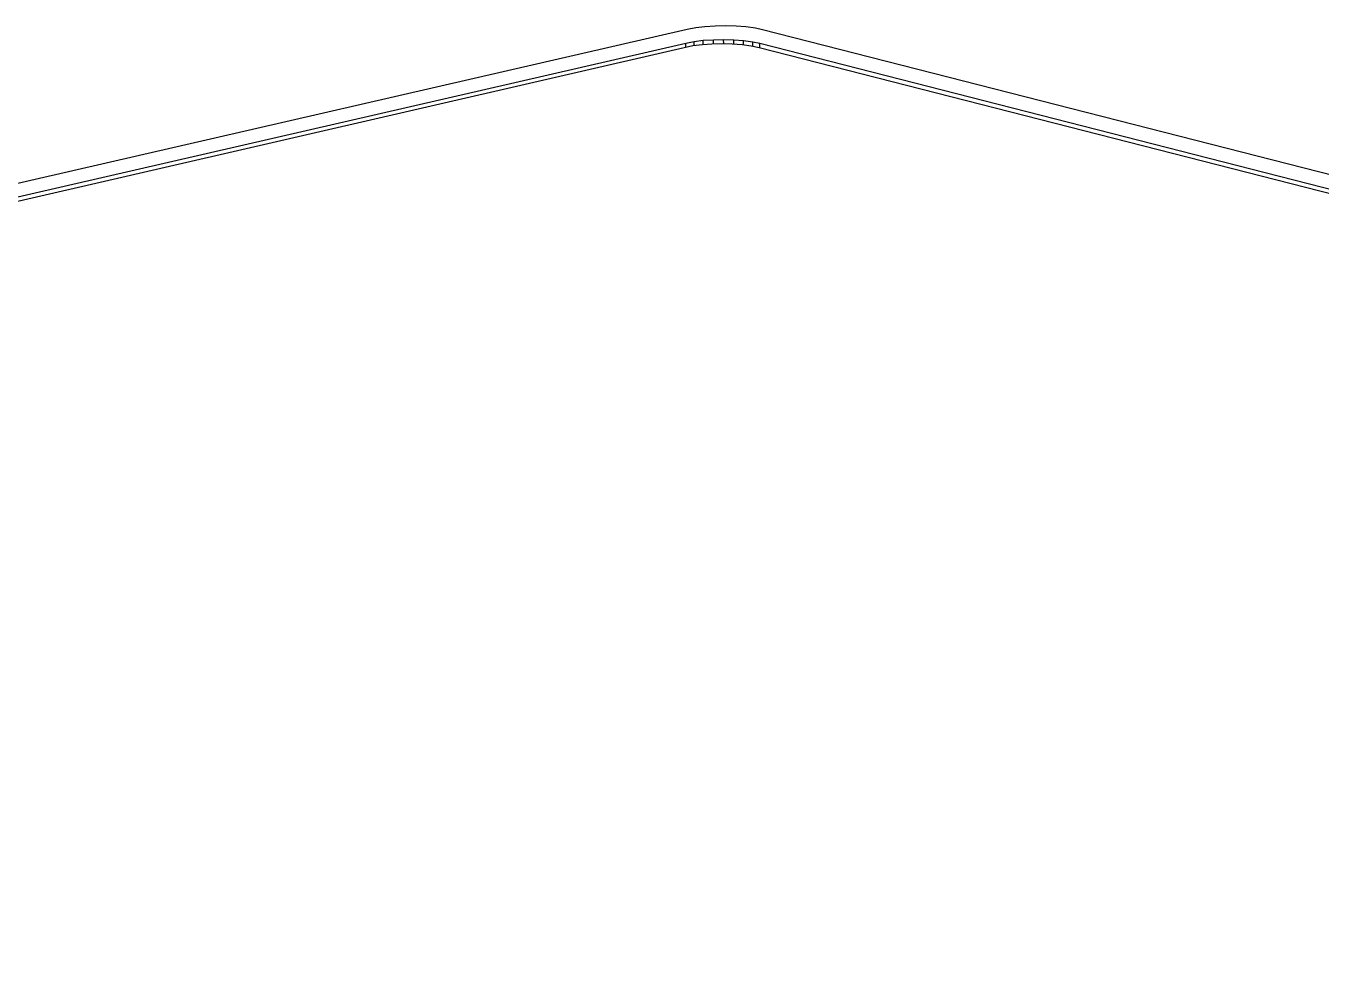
# Model space of a CAD drawing. Header units: millimetres. Extents: x -987 to 2591, y -102 to 2398.
# Drawn here: x -28.9 to 35.9, y 761.6 to 808.3 of the extents above; entities that cross this region are included whole.
import ezdxf

# ---------------------------------------------------------------- set-up
doc = ezdxf.new("R2010")
doc.units = ezdxf.units.MM
doc.header["$MEASUREMENT"] = 0
doc.layers.add('Utwórz2D linie widoczne', color=7, linetype='Continuous', true_color=0x000000)

msp = doc.modelspace()

# ---------------------------------------------------------------- linework, layer by layer
at = {"layer": 'Utwórz2D linie widoczne'}
for p, q in [((4.222, 808.165), (-190.787, 763.312)), ((4.649, 808.242), (4.222, 808.165)), ((5.106, 808.302), (4.649, 808.242)), ((5.623, 808.333), (5.106, 808.302)), ((6.147, 808.344), (5.623, 808.333)), ((6.662, 808.331), (6.147, 808.344)), ((7.16, 808.291), (6.662, 808.331)), ((7.63, 808.223), (7.16, 808.291)), ((7.986, 808.151), (7.63, 808.223)), ((189.643, 761.755), (7.986, 808.151)), ((-187.794, 763.291), (4.147, 807.487)), ((4.496, 807.345), (-144.104, 773.116)), ((4.147, 807.487), (4.567, 807.563)), ((4.149, 807.265), (4.147, 807.487)), ((4.989, 807.394), (4.496, 807.345)), ((4.567, 807.563), (5.018, 807.623)), ((4.569, 807.352), (4.567, 807.563)), ((5.454, 807.436), (4.989, 807.394)), ((5.018, 807.623), (5.528, 807.653)), ((5.02, 807.397), (5.018, 807.623)), ((5.968, 807.446), (5.454, 807.436)), ((5.528, 807.653), (6.044, 807.664)), ((5.53, 807.437), (5.528, 807.653)), ((6.474, 807.432), (5.968, 807.446)), ((6.046, 807.444), (6.044, 807.664)), ((6.044, 807.664), (6.552, 807.65)), ((6.963, 807.393), (6.474, 807.432)), ((6.553, 807.426), (6.552, 807.65)), ((6.552, 807.65), (7.042, 807.612)), ((7.427, 807.327), (6.963, 807.393)), ((7.044, 807.382), (7.042, 807.612)), ((7.042, 807.612), (7.505, 807.544)), ((7.822, 807.245), (7.427, 807.327)), ((7.507, 807.311), (7.505, 807.544)), ((7.505, 807.544), (7.856, 807.473)), ((186.156, 761.626), (7.822, 807.245)), ((7.858, 807.235), (7.856, 807.473)), ((7.856, 807.473), (186.634, 761.759))]:
    msp.add_line(p, q, dxfattribs=at)

doc.saveas('drawing.dxf')
